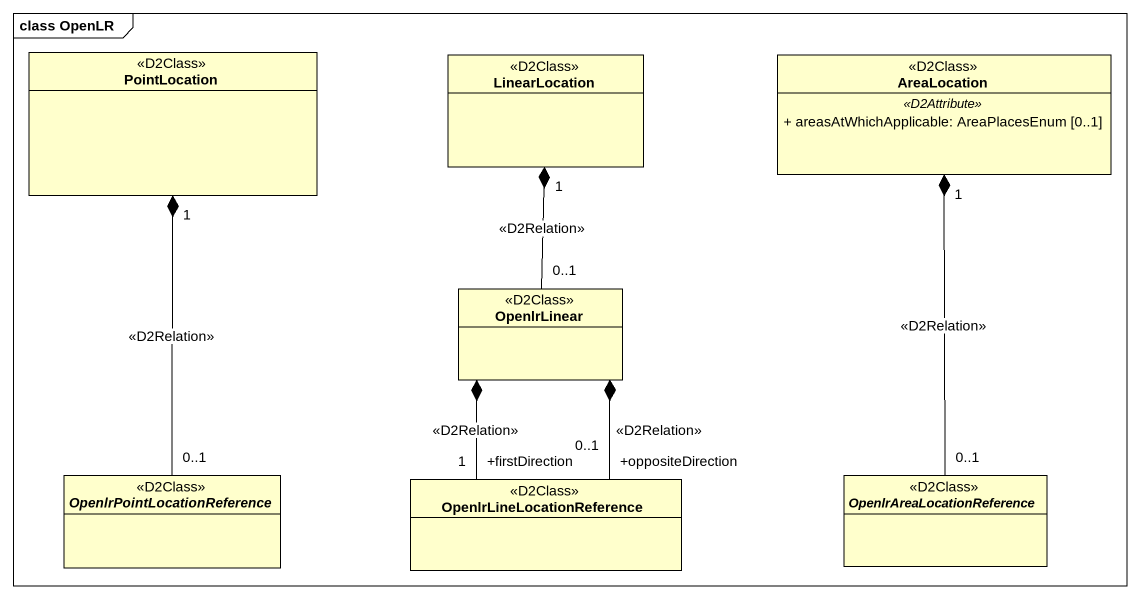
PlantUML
@startuml
mainframe class OpenLR
hide circle
hide empty members
skinparam classAttributeIconSize 0
class PointLocation <<D2Class>>
class LinearLocation <<D2Class>>
class AreaLocation <<D2Class>> {
  .. <<D2Attribute>> ..
  + areasAtWhichApplicable: AreaPlacesEnum [0..1]
}
class OpenlrLinear <<D2Class>>
abstract class OpenlrPointLocationReference <<D2Class>>
class OpenlrLineLocationReference <<D2Class>>
abstract class OpenlrAreaLocationReference <<D2Class>>
OpenlrLinear "0..1" -up-* "1" LinearLocation : <<D2Relation>>
OpenlrPointLocationReference "0..1" -up-* "1" PointLocation : <<D2Relation>>
OpenlrLineLocationReference "+firstDirection\n1" -up-* OpenlrLinear : <<D2Relation>>
OpenlrLineLocationReference "+oppositeDirection\n0..1" -up-* OpenlrLinear : <<D2Relation>>
OpenlrAreaLocationReference "0..1" -up-* "1" AreaLocation : <<D2Relation>>
@enduml
